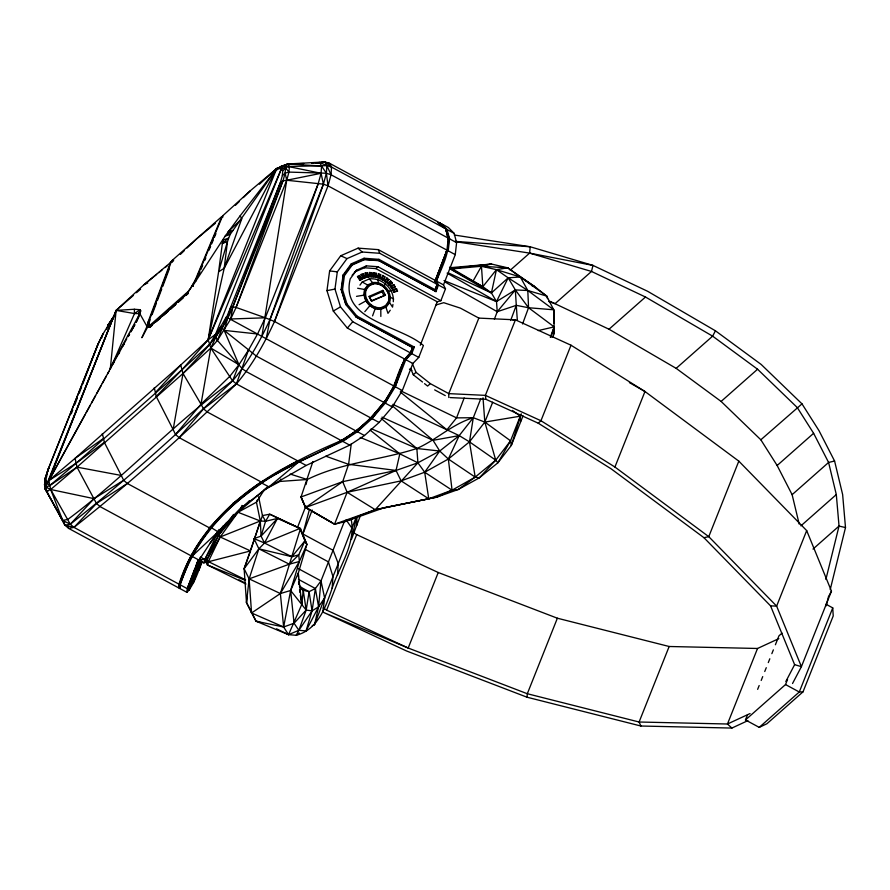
<?xml version="1.0" encoding="UTF-8"?>
<svg xmlns="http://www.w3.org/2000/svg" width="890" height="890" viewBox="0 0 890 890"><rect width="100%" height="100%" fill="white"/><g stroke="black" fill="none" stroke-linecap="round" stroke-linejoin="round"><path stroke-width="1.33" d="M392.29 283.042L390.61 281.051L387.595 283.532L389.275 285.523L392.29 283.042L390.61 281.051M414.362 347.1L412.526 347.567L356.156 317.085L356.912 316.05L414.362 347.1L411.714 353.597L405.807 359.671L395.26 386.75L385.225 403.126L372.042 418.634L357.435 431.717L342.672 441.34L299.129 461.643L261.215 482.002C224.102 506.499 192.596 541.209 178.968 584.163L178.634 587.856L68.686 528.415L65.026 525.245L45.045 488.643L44.978 479.098L47.749 470.376L97.956 344.252L102.917 334.061L97.956 344.252L82.636 384.213M379.552 278.626L380.686 274.721L378.395 273.708L377.249 277.613L379.552 278.626L380.686 274.721M178.311 301.832L187.378 293.377L195.922 279.76L222.656 215.847L250.224 190.838L276.723 168.522L287.781 163.983L324.961 161.936L329.589 163.304L440.083 223.034L445.801 228.864L447.837 237.708M380.842 316.473L380.798 308.73C370.819 309.909 361.93 299.318 365.178 289.717L368.26 285.512L373.066 283.409C383.034 282.23 391.934 292.821 388.685 302.422L385.604 306.616L380.798 308.73L380.92 307.684L385.448 305.704L388.351 301.743C391.411 292.71 383.034 282.731 373.633 283.832L369.116 285.824L366.202 289.773C363.153 298.818 371.519 308.797 380.92 307.684M351.105 518.837C356.167 543.712 339.568 565.506 332.159 588.245C325.695 607.114 317.819 629.753 296.17 635.282L288.538 634.67L256.053 621.231L246.486 602.586L244.127 568.743L262.45 515.588L258.589 496.787M357.012 517.123L356.501 525.801L351.416 539.474L356.556 517.257M67.562 526.168L68.686 528.415L73.981 527.392C130.663 482.58 184.475 434.12 236.406 383.89C252.259 365.212 264.341 343.674 274.509 321.468L328.032 185.843L331.036 174.763L331.525 167.075L329.589 163.304L325.784 163.015M47.76 491.758L45.045 488.643L46.614 491.313L50.686 489.5L77.007 467.139L183.017 373.477L210.797 348.046L217.405 340.414L280.45 182.35L283.009 180.77L286.725 180.247L323.404 184.174L328.032 185.843L446.947 250.146L435.077 281.173L436.445 281.073L443.498 284.878L445.49 288.849L440.85 300.731L377.95 266.722L366.446 265.876L356.545 270.204L350.215 278.837C339.991 321.168 400.856 325.295 423.395 345.52L418.767 357.413L412.86 363.487L402.313 390.554L392.279 406.93L379.096 422.45L364.477 435.522L349.714 445.156L306.171 465.459L299.129 461.643L298.74 460.564C246.096 485.84 198.971 526.991 179.936 583.651L178.968 584.163L73.981 527.392L65.026 525.245L60.565 516.189L65.026 525.245L70.288 524.232C126.936 479.454 180.726 431.038 232.602 380.831C248.177 362.43 260.058 341.226 270.048 319.377L318.175 183.818L321.068 173.305L321.557 166.018L319.732 162.492L311.645 163.326M337.466 575.263L338.267 563.615L356.223 517.123M332.159 588.245L332.96 576.609L338.267 563.615L333.138 550.32L302.9 533.978L309.308 509.948M245.996 584.029L207.448 564.972L207.626 562.491M378.762 260.692L364.511 259.646L352.251 264.998L344.408 275.7L342.528 289.628L347 304.035L346.021 304.636L341.46 289.918L343.373 275.689L351.394 264.753L363.91 259.279L378.473 260.358L435.978 291.631L437.057 285.134L435.166 280.383L378.306 249.634L358.114 248.143L340.736 255.742L329.623 270.905L326.964 290.641L333.294 311.044L347.356 328.065L405.807 359.671L410.557 353.141L412.526 347.567L410.446 352.907L404.65 359.215L394.003 386.46L384.124 402.603L371.152 417.888L356.156 431.027L246.207 371.575L242.236 368.694L217.405 340.414L230.699 318.987L236.084 307.439L286.725 180.247L288.961 172.093L289.361 166.452L287.781 163.983L280.951 166.441L275.833 170.746M45.045 488.643L62.712 520.428L67.829 519.426C125.546 476.539 174.151 422.639 232.602 380.831L238.954 364.722L224.169 330.379L230.688 307.417L232.824 306.861L236.084 307.439L283.009 180.77L285.123 173.149L285.523 167.876L284.043 165.618L280.951 166.441M261.215 482.002L179.168 437.646L175.508 434.476L173.149 429.625L183.017 373.477C201.885 353.163 222.7 333.349 232.824 306.861L280.45 182.35L282.364 175.519L282.72 170.813L281.407 168.8L276.723 168.522L259.402 184.23M344.408 521.373L321.001 580.903L315.383 588.513L309.097 591.672L306.182 610.084L294.056 623.223L283.632 626.994L256.053 621.231L246.486 602.586L246.919 597.145M747.889 720.633L731.892 728.065L640.911 726.018L527.036 697.215L527.314 693.733L557.374 618.216L669.158 646.496L757.524 648.476L778.85 638.62M202.431 561.501C197.78 571.925 194.654 583.762 186.956 592.362L179.913 588.546L180.236 584.841C203.788 511.305 274.565 468.007 342.216 440.272C358.848 430.994 372.276 417.288 383.957 402.436C397.096 388.185 396.628 366.101 410.446 352.907L352.763 321.724L340.492 306.872L334.974 289.072L337.299 271.862L346.989 258.623L362.141 252.004L379.752 253.305L437.168 284.344L434.81 290.808L435.978 291.631L438.436 285.034L436.445 281.073L446.947 250.146L435.077 281.173L437.057 285.134L434.81 290.808L378.473 260.358L378.94 259.335L435.077 289.684L437.057 285.134L435.166 280.383M199.193 559.721L186.956 592.362L187.289 588.657L195.077 568.02M392.279 406.93L383.957 402.436L370.774 417.944C340.559 448.727 296.515 458.606 261.827 483.114C225.749 507.845 191.873 540.241 179.936 583.651L179.913 588.546M298.017 568.476L321.001 580.903L318.587 606.78L314.537 624.78L312.245 625.67M510.215 270.248L529.617 253.105L530.206 246.775L454.289 235.016M242.748 505.865L218.039 531.864L210.496 527.136L209.35 527.815L127.315 483.47L96.476 503.495L73.981 527.392L70.288 524.232L62.712 520.428L46.614 491.313L45.98 487.208L47.159 483.192L116.134 310.399L134.334 309.264L134.501 313.547L110.293 368.927L116.134 310.399L143.98 284.7L172.705 260.759M373.489 276.857L373.911 272.696L376.281 273.319L375.869 277.48L373.489 276.857L374.334 275.889L374.579 273.441L373.911 272.696M375.869 277.48L376.281 273.319M299.441 585.409L303.234 590.293L301.81 604.377L288.538 634.67L276.567 628.841M356.79 523.12L356.501 525.801L360.45 515.622M436.445 281.073C442.842 264.619 453.433 246.686 445.801 228.864L331.525 167.075L324.961 161.936L315.627 163.215L320.7 162.636M246.486 602.586L249.133 578.878L258.868 548.807L264.508 543.034L277.458 518.436L300.486 528.571L306.872 544.457L298.272 573.127L290.641 590.504L283.632 626.994L288.538 634.67L298.862 630.298L306.038 630.932L318.587 606.78L324.627 597.958L332.96 576.609L328.41 561.879L305.426 549.453M445.49 288.849L438.436 285.034L435.077 281.173L446.88 250.791L448.282 238.153L331.036 174.763L326.385 173.227L288.961 172.093L285.123 173.149L282.364 175.519M443.498 284.878L455.268 254.64L448.226 250.835L449.55 238.843L447.08 229.553L441.362 223.724L438.937 223.279M455.268 254.64L456.603 242.647L454.134 233.358L448.404 227.54L441.362 223.724L438.637 223.412M173.149 429.625L156.217 396.451L182.061 369.65L208.171 339.791L224.18 268.313L227.462 241.624L230.143 234.448L276.723 168.522L287.781 163.983L303.69 163.549M322.848 611.964L324.627 597.958L321.001 580.903M351.283 443.799L348.591 464.313L342.695 481.668L305.593 507.511L301.031 496.987L312.891 461.565M356.156 317.085L345.798 304.547L341.148 289.528L343.095 274.999L351.283 263.829L364.077 258.245L378.94 259.335M110.293 368.927L110.527 367.27L139.841 313.692L140.687 310.755L139.975 309.698L134.334 309.264M392.924 304.425L392.546 307.117L389.542 302.589C392.968 292.465 383.59 281.285 373.066 282.531L367.993 284.756L364.744 289.183C361.318 299.307 370.696 310.476 381.22 309.231L386.282 307.005L389.542 302.589L388.351 301.743M393.302 301.721C394.548 289.028 381.955 277.469 369.361 278.893L362.23 282.019L359.938 285.134M298.439 579.357L315.383 588.513L312.067 610.885L306.038 630.932M359.883 280.428L360.072 279.171L358.67 276.879L357.502 276.534L359.471 275.488L361.852 279.382L359.883 280.428L357.502 276.534M364.077 258.245L364.511 259.646M383.957 402.436L261.882 336.409L286.725 180.247L285.123 173.149M383.089 280.394L384.914 276.857L382.756 275.466L380.931 279.004L383.089 280.394L384.914 276.857M418.767 357.413L411.714 353.597L412.715 347.489L356.156 316.907M175.508 434.476L201.007 404.194L210.797 348.046L220.998 326.252L226.249 316.996L261.882 336.409M46.547 477.129L47.749 470.376L98.523 343.084M266.199 338.767L270.048 319.377L323.404 184.174L326.385 173.227L326.875 165.64L324.961 161.936L321.768 162.458M139.841 313.692L147.484 327.331L141.888 337.733L147.195 325.974L148.018 322.08L170.746 261.704L171.859 262.161L171.67 260.848L221.777 216.582L222.867 217.093L222.656 215.847M152.223 325.284L150.221 327.053L147.484 327.331L148.697 327.197L149.097 320.823L171.67 260.848L173.617 259.936M148.941 323.548L148.43 325.963L147.195 325.974M383.812 286.88L385.392 283.688M306.015 484.561L307.261 479.499C341.894 462.444 380.62 460.197 416.854 448.493C436.678 439.749 452.153 424.085 473.291 417.722L480.734 398.82M825.887 579.412L839.036 526.057L836.311 494.573L828.59 462.455L813.616 433.297L797.307 407.587L757.579 369.228L712.623 336.153L645.484 297.015L591.494 271.45L529.617 253.105L456.303 241.791M826.209 605.834L828.546 596.389M830.203 589.647L845.5 527.581L842.63 494.517L834.586 461.02L819.023 430.704L802.001 403.871L761.173 364.455L715.449 330.813L647.664 291.308L592.962 265.398L530.206 246.775L454.968 241.357M372.142 276.968L371.831 272.685L369.439 272.485L369.762 276.768L372.142 276.968L371.831 272.685M179.936 583.651L179.602 587.3L178.634 587.856L191.673 555.149L210.496 527.136M245.462 580.402L207.448 564.972L208.36 561.601L220.197 536.981L237.986 512.273L249.345 500.692M390.387 286.524L393.87 284.689L395.216 286.892L391.734 288.727L390.387 286.524L393.87 284.689M198.982 570.201L201.652 560.989M377.249 277.613L378.906 274.476L378.395 273.708M362.853 278.581L363.22 277.357L362.185 274.91L361.118 274.432L362.853 278.581L365.034 277.936L363.287 273.786L361.118 274.432M550.999 337.444L554.159 326.875L553.714 309.787L546.705 296.081L534.723 286.613L507.723 267.846L491.558 264.063L450.084 267.712M180.236 584.841L187.289 588.657L198.481 559.821L203.855 562.903L204.789 559.521L218.996 534.612L237.986 512.273L260.303 520.995L265.565 521.284L277.458 518.436L261.07 536.136L253.973 538.561L264.508 543.034L299.952 528.449L304.914 540.875L298.751 554.859L291.876 556.728L264.508 543.034L261.07 536.136L265.565 521.284L262.45 515.588L269.726 514.197L299.952 528.449L306.872 544.457L299.363 561.49L290.641 590.504L294.056 623.223L298.862 630.298L296.17 635.282L299.24 632.968M101.683 338.055L102.873 334.173L114.332 315.561L112.741 319.343M200.228 560.422L193.353 582.672L200.84 560.689M386.36 282.709L388.819 279.66L386.36 282.709L384.413 280.995L386.872 277.947L388.819 279.66M48.75 468.151L44.978 479.098L48.75 468.151L47.749 470.376M250.969 549.631L260.303 520.995L256.442 502.183L257.31 500.024M199.238 559.743L189.136 590.27L199.85 560.366M318.175 183.818L265.309 317.797L257.555 333.984L248.432 350.215L236.406 383.89L203.565 408.877L179.168 437.646M402.313 390.554L395.26 386.75L404.65 359.215L410.557 353.141L412.715 347.489M114.788 314.27L116.134 310.399L133.467 295.369M349.714 445.156L342.672 441.34L342.216 440.272L341.393 440.65L236.406 383.89L232.602 380.831L210.797 348.046L208.171 339.791L218.606 271.784L224.18 268.313L241.724 218.818L240.178 215.758L276.723 168.522L208.171 339.791L180.715 365.022L75.072 458.35L48.805 480.589L47.159 483.192L49.873 485.495L50.686 489.5L62.712 520.428M186.956 592.362L198.481 559.821L207.214 559.187L220.197 536.981L260.303 520.995L261.07 536.136M385.225 403.126L393.992 386.06L274.509 321.468L323.404 184.174L321.068 173.305L284.043 165.618L281.407 168.8L208.171 339.791L215.547 334.418L220.998 326.252L224.169 330.379L256.398 356.111L370.774 417.944M265.565 521.284L269.726 514.197L300.486 528.571L280.372 593.53L283.632 626.994L251.559 612.988L249.133 578.878L244.127 568.743L250.546 550.932L220.197 536.981L218.996 534.612L233.547 514.431M106.755 329.044L108.513 324.26L114.332 315.561M522.552 323.971L528.549 307.74L527.803 290.496L520.294 276.968L507.723 267.846L481.457 266.255L451.341 268.958M510.638 320.511L516.278 305.348L515.343 289.929L508.19 277.825L496.442 269.67L481.457 266.255L472.935 281.307M550.298 337.254L554.159 326.875L528.549 307.74L515.343 289.929L496.509 301.565L443.999 280.561M552.712 337.388L554.114 333.639L554.159 326.875L538.261 330.579M150.165 319.777L149.209 322.336L148.018 322.08M152.09 314.648L156.429 303.134M157.397 300.564L161.735 289.05M162.703 286.48L169.445 268.558M196.045 565.439L197.502 561.568M314.537 624.78L324.627 597.958M71.267 413.85L72.746 409.99M74.727 404.828L77.196 398.386M79.177 393.235L81.646 386.783M404.538 358.982L394.003 386.46L395.26 386.75M464.18 397.975L456.548 417.877L446.925 429.814L392.835 404.349M494.384 319.165L497.243 311.711L515.343 289.929L527.803 290.496L546.705 296.081L547.517 298.706M267.378 486.93L264.341 489.734L256.442 502.183L237.986 512.273L264.341 489.734L279.927 481.445L280.839 479.076M302.9 533.978L312.212 510.059M297.427 527.659L305.949 505.832M420.28 345.264L437.235 301.766L440.85 300.731M372.576 315.883L375.68 307.306M523.053 415.819L511.283 445.478L497.911 462.778L479.276 477.886L458.194 489.522L436.779 497.143L375.257 509.703L334.54 524.221L305.593 507.511L301.031 496.987L342.695 481.668L396.039 470.454L417.911 462.811L439.727 451.03L459.195 435.611L473.291 417.722L484.828 422.071L510.549 440.817L511.283 445.478L521.251 413.794M301.031 496.987L305.281 507.011L334.54 524.221L347.145 492.292L342.695 481.668M400.255 391.989L446.925 429.814L459.195 435.611L469.486 441.852L495.73 460.175L497.911 462.778L510.549 440.817L520.25 416.186L512.462 410.424M331.113 522.063L305.593 507.511L347.145 492.292L401.112 480.867L424.697 472.234L448.349 459.029L469.486 441.852L484.828 422.071L492.682 402.224M127.315 483.47L123.643 480.289L94.062 498.667L50.686 489.5L45.98 487.208L46.258 476.005L44.5 484.739L45.98 487.208L49.873 485.495L76.217 463.167L182.061 369.65L209.651 344.33L215.547 334.418L281.407 168.8L289.361 166.452L326.875 165.64L331.525 167.075M283.009 180.77L232.824 306.861L230.699 318.987L265.309 317.797L274.509 321.468M242.024 505.431L241.001 508.001L268.98 486.863L299.129 461.643M750.059 713.558L727.475 724.004L639.098 722.013L527.314 693.733L408.187 648.031L326.641 610.14L356.69 534.623L353.23 532.42M792.534 683.509L801.412 666.654L831.46 591.138L806.685 530.596L738.822 461.142L644.972 391.511L571.013 345.22L515.432 319.844L478.831 318.097L448.771 393.625L448.782 397.519M356.69 534.623L438.236 572.504L408.187 648.031L323.838 612.554L406.652 651.024L527.036 697.215M571.013 345.22L540.953 420.736L538.239 423.195L485.862 399.287L450.151 397.585M538.239 423.195L611.074 468.785L703.946 537.693L770.562 605.868L794.625 664.663L801.412 666.654L776.636 606.112L708.763 536.659L614.923 467.028L644.972 391.511L629.397 382.6M738.822 461.142L708.763 536.659L703.946 537.693M669.158 646.496L639.098 722.013L640.911 726.018M757.524 648.476L727.475 724.004L731.892 728.065M806.685 530.596L776.636 606.112L770.562 605.868M825.876 604.165L832.751 607.892L833.218 615.947L803.014 691.853L766.924 723.737L759.226 727.375L745.475 719.943L747.5 714.848M757.646 689.361L759.17 685.534M761.195 680.438L762.719 676.611M764.744 671.516L766.268 667.689M768.293 662.594L769.817 658.778M771.841 653.672L773.365 649.856M775.401 644.76L778.95 635.838L782.032 633.113M745.475 719.943L785.525 684.555L787.55 679.459M832.751 607.892L799.276 691.997L759.226 727.375M187.289 588.657L200.105 557.641M148.374 324.205L148.608 325.306L150.032 325.173L187.946 291.675L190.738 288.093L195.221 280.072L221.777 216.582M198.348 275.7L199.95 271.873M201.018 269.325L202.62 265.509M204.744 260.414L205.812 257.866M209.005 250.224L210.607 246.397M211.675 243.849L213.277 240.022M214.334 237.474L215.936 233.658M102.328 433.641L103.54 438.381L75.072 458.35L77.007 467.139L96.476 503.495L100.158 506.666L190.705 555.616L191.673 555.149L191.984 556.306L199.026 560.122L219.151 529.383M366.179 277.346L366.713 276.189L366.101 273.664L365.134 273.063L366.179 277.346L368.493 277.124L367.448 272.841L365.134 273.063M389.275 285.523L391.6 282.898M223.19 525.923L216.704 534.879L204.789 559.521L200.517 557.029M380.931 279.004L383.101 276.234L382.756 275.466M785.837 681.506L794.625 664.663M224.18 268.313L276.723 168.522M828.924 595.955L831.46 591.138M715.449 330.813L712.623 336.153L676.166 368.36L609.016 329.233L550.053 301.354M84.895 415.051L48.805 480.589L49.873 485.495L77.007 467.139L121.274 475.449L123.643 480.289M86.23 412.626L90.246 405.339M91.581 402.914L95.597 395.627M96.932 393.202L100.937 385.926M102.272 383.49L106.288 376.214M107.623 373.789L108.958 371.364M112.952 364.144L114.287 361.752M118.27 354.565L119.605 352.173M122.931 346.177L124.255 343.785M128.249 336.598L129.573 334.206M130.908 331.814L134.891 324.627L130.819 331.714M126.758 338.823L48.805 480.589L76.217 463.167L104.319 442.308L103.54 438.381M128.104 336.453L129.462 334.084M315.383 588.513L318.587 606.78L312.067 610.885L306.182 610.084L290.641 590.504L280.372 593.53L249.133 578.878L289.306 564.193L298.751 554.859L299.363 561.49L280.372 593.53L251.559 612.988L250.791 610.451M382.856 290.385L369.139 296.381L369.383 297.338L381.999 291.82L382.856 290.385L385.415 295.124L371.697 301.132L370.006 298.506M393.992 386.06L384.124 402.603L372.042 418.634L371.152 417.888L357.435 431.717L356.757 430.782L342.672 441.34M369.762 276.768L370.273 273.163L369.439 272.485M298.74 460.564L297.85 460.953L207.303 412.003L203.565 408.877L201.007 404.194L229.843 376.303L238.954 364.722L248.432 350.215M392.69 289.895L396.54 288.761L397.519 291.108L393.68 292.243L392.69 289.895L396.54 288.761M391.734 288.727L392.445 287.659L395.216 286.892M352.128 275.322L356.545 270.204M390.254 310.232L387.973 313.347L385.448 305.704M244.127 568.743L258.868 548.807L253.973 538.561M240.178 215.758L225.114 236.162L192.863 285.623L193.364 286.269L192.574 285.156M510.549 440.817L495.73 460.175L479.276 477.886L475.193 477.118L448.349 459.029L439.727 451.03L433.052 440.316L392.012 405.551M449.595 268.291L482.847 286.669L496.442 269.67L507.723 267.846M209.806 543.49L226.739 522.419M384.413 280.995L387.039 278.681L386.872 277.947M347.356 328.065L352.763 321.724M364.811 311.678L370.752 304.647M393.68 292.243L396.807 290.618L397.519 291.108M156.217 396.451L155.439 392.523L180.715 365.022L183.017 373.477L201.007 404.194M94.062 498.667L70.288 524.232L50.686 489.5M282.72 170.813L285.523 167.876L288.961 172.093M209.35 527.815L233.625 503.072L261.849 481.768L261.827 483.114L268.98 486.863L306.171 465.459M235.438 205.279L239.388 201.429M243.326 197.58L250.224 190.838M180.359 254.418L184.208 250.735M187.089 247.976L196.701 238.776L215.324 223.323M241.724 218.818L227.885 232.045L232.891 230.388L225.114 236.162L230.143 234.448M191.984 556.306L218.039 531.864M175.286 304.658L170.246 309.353L176.264 304.069M354.509 272.084L364.399 267.757L366.446 265.876M364.399 267.757L375.903 268.613L377.95 266.722M178.267 302.289L183.296 297.85M186.299 295.18L188.313 293.4L187.946 291.675M422.494 382.032L413.283 374.757L416.019 372.343L412.326 363.543M614.923 467.028L540.953 420.736L485.373 395.371L448.771 393.625L430.348 383.657L427.612 386.071L424.541 383.646M609.016 329.233L645.484 297.015M676.166 368.36L721.111 401.435L757.579 369.228M799.198 524.11L792.122 494.673L777.148 465.503L760.839 439.793L802.001 403.871M777.148 465.503L813.616 433.297M792.122 494.673L828.59 462.455L834.586 461.02M800.889 525.868L836.311 494.573M812.993 549.074L839.036 526.057L845.5 527.581M150.032 325.173L150.221 327.053L149.119 327.175L187.378 293.377L188.313 293.4M156.228 321.757L160.233 318.231M163.237 315.583L168.232 311.177M136.526 292.71L140.609 289.172M149.119 327.175L168.177 311.189M387.595 283.532L390.61 281.73M156.673 274.398L143.98 284.7L147.751 282.976M158.787 272.685L161.969 270.104M165.139 267.534L167.253 265.821M171.492 262.383L173.606 260.67M134.501 313.547L139.975 309.698L138.707 313.591L139.452 314.57L138.629 317.452L136.226 322.236L140.687 310.755L138.707 313.591L134.501 313.547L116.134 310.399L48.805 480.589L113.175 317.43L107.968 325.206L108.513 324.26L110.605 324.383M341.393 440.65L356.156 431.027M367.114 300.219L359.082 304.714M333.294 311.044L340.492 306.872M358.67 276.879L359.827 276.267L361.852 279.382M360.072 279.171L361.229 278.559M232.679 503.506L233.625 503.072L233.948 504.196M371.264 300.82L385.415 295.124M334.54 524.221L344.163 521.907L375.257 509.703L436.779 497.143L452.064 490.19L475.193 477.118L495.73 460.175L484.828 422.071L483.014 397.83M344.163 521.907L384.469 507.611L428.757 498.789L452.064 490.19L458.194 489.522L475.193 477.118L469.486 441.852L473.291 417.722L456.548 417.877L400.956 390.944M441.362 223.724L440.138 224.158L440.083 223.034L437.657 222.589M444.833 281.908L497.243 311.711L516.278 305.348L528.549 307.74L553.714 309.787L553.936 323.037M362.185 274.91L363.476 274.532L365.034 277.936M363.22 277.357L364.5 276.979M436.055 304.947L443.732 302.689L460.397 308.129L478.831 318.097M299.363 561.49L289.306 564.193L258.868 548.807L291.876 556.728L304.914 540.875L306.872 544.457M342.528 289.628L341.148 289.528M250.546 550.932L203.855 562.903L207.214 559.187L218.996 534.612L216.704 534.879M454.134 233.358L447.08 229.553L445.768 229.876L449.55 238.843L456.603 242.647M365.49 294.913L356.523 296.348M286.725 180.247L321.068 173.305M326.964 290.641L334.974 289.072M484.828 422.071L520.25 416.186L520.561 421.793M448.182 239.01L449.55 238.843M450.151 268.624L491.558 264.063L481.457 266.255L482.847 286.669L491.414 292.932L496.509 301.565L497.243 311.711M366.713 276.189L368.082 276.056L368.493 277.124M366.101 273.664L367.459 273.53L368.082 276.056M391.111 290.663L387.439 291.297M437.057 285.134L438.436 285.034M279.927 481.445L307.261 479.499L290.173 474.059M512.718 320.011L515.432 319.844L485.373 395.371L485.862 399.287M284.488 164.828L287.192 164.683M296.67 164.194L303.434 163.849M803.014 691.853L799.276 691.997L785.525 684.555M344.408 275.7L343.095 274.999M446.88 250.791L448.226 250.835M366.202 289.773L357.647 288.249M287.781 163.983L321.557 166.018L326.385 173.227L328.032 185.843M370.273 273.163L371.675 273.286M370.463 275.689L371.864 275.811M224.169 330.379L257.555 333.984M329.623 270.905L337.299 271.862M256.053 621.231L259.724 621.832M529.617 253.105L592.962 265.398L591.494 271.45L555.037 303.668L548.607 301.41M303.234 590.293L309.097 591.672L312.067 610.885L298.862 630.298L306.182 610.084L303.234 590.293L300.809 588.98M374.579 273.441L375.981 273.809M374.334 275.889L375.736 276.256M532.109 285.901L534.723 286.613L520.294 276.968L496.442 269.67L491.414 292.932L448.682 273.052M352.251 264.998L351.283 263.829M369.116 285.824L362.23 282.019M236.084 307.439L265.309 317.797M325.829 456.203L348.591 464.313L396.039 470.454L401.112 480.867L428.757 498.789L424.697 472.234L417.911 462.811L399.821 453.833L360.205 437.413M438.236 572.504L557.374 618.216M411.714 353.597L410.446 352.907M371.197 428.668L416.854 448.493L439.727 451.03L424.697 472.234L452.064 490.19L448.349 459.029L459.195 435.611L433.052 440.316L381.944 417.132M319.732 162.492L326.875 165.64L331.036 174.763M378.906 274.476L380.264 275.077M378.228 276.779L379.585 277.38M340.736 255.742L346.989 258.623M245.618 579.835L208.36 561.601L207.214 559.187L206.436 562.547L207.448 564.972M409.445 369.083L411.903 370.318M238.987 579.813L245.05 583.061M375.903 268.613L437.235 301.766M405.807 359.671L412.86 363.487M434.665 389.887L445.256 395.605M372.042 418.634L379.096 422.45M357.435 431.717L364.477 435.522M299.418 586.443L309.097 591.672M447.114 273.13L496.509 301.565L508.19 277.825L520.294 276.968L546.705 296.081M449.661 268.658L491.414 292.932L508.19 277.825L527.803 290.496L553.714 309.787L553.747 322.558M449.528 267.156L482.847 286.669M210.797 348.046L238.954 364.722M323.181 607.937L326.641 610.14M383.101 276.234L384.369 277.057M382.021 278.325L383.29 279.137M393.669 299.018L389.064 296.604M195.221 280.072L196.223 280.795L195.922 279.76M373.633 283.832L369.361 278.893M447.08 229.553L440.138 224.158L442.019 226.06M416.019 372.343L430.348 383.657M370.151 430.137L399.821 453.833L396.039 470.454L347.145 492.292L375.257 509.703L417.911 462.811L416.854 448.493L381.154 418.411M62.812 520.828L64.625 522.374M387.039 278.681L388.185 279.694M385.593 280.483L386.738 281.496M358.114 248.143L362.141 252.004M721.111 401.435L760.839 439.793M388.83 283.187L389.82 284.366M440.083 223.034L444.143 227.918M347 304.035L356.912 316.05M346.132 519.905L352.051 528.304M378.884 284.21L377.627 279.493M393.703 285.278L394.504 286.58M391.656 286.357L392.445 287.659M47.159 483.192L45.835 481.001L44.5 484.739L46.614 491.313M381.999 291.82L383.879 295.302M369.139 296.381L371.697 301.132M217.405 340.414L215.736 337.243L215.547 334.418M104.319 442.308L121.274 475.449M359.471 275.488L359.827 276.267M396.228 289.239L396.807 290.618M393.959 289.906L394.537 291.286M410.646 368.471L413.283 374.757M378.306 249.634L379.752 253.305M154.237 387.784L155.439 392.523M363.287 273.786L363.476 274.532M445.801 228.864L447.893 237.741M299.518 589.747L299.93 592.406M300.353 595.065L301.81 604.377L298.272 573.127L298.406 576.898M168.955 308.485L169.234 310.299M516.278 305.348L517.335 320.278M148.608 325.306L148.697 327.197M298.584 581.927L298.673 584.43M554.025 330.869L554.114 333.639L554.025 328.332M367.448 272.841L367.459 273.53M222.367 243.471L218.606 271.784L227.462 241.624L222.367 243.471L223.279 239.977L228.33 238.197L222.367 243.471"/></g></svg>
